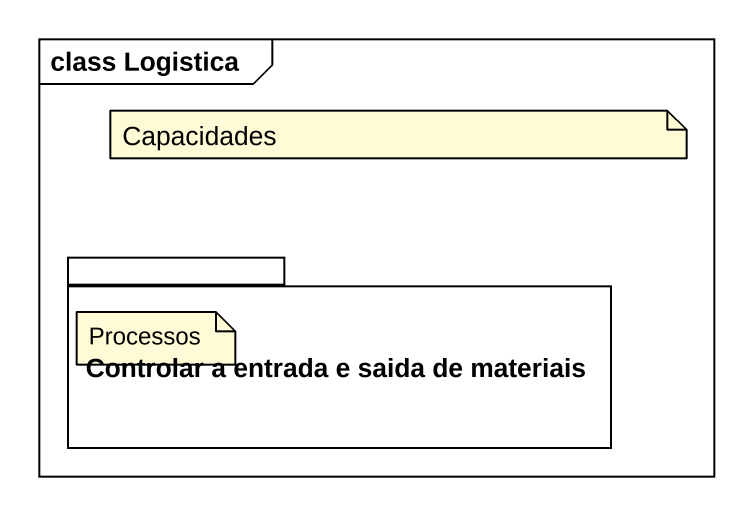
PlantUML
@startuml
mainframe class Logistica
package "Controlar a entrada e saida de materiais" as Controlar_a_entrada_e_saida {
}
note as N1
  Capacidades
end note
note as N2
  Processos
end note
@enduml
